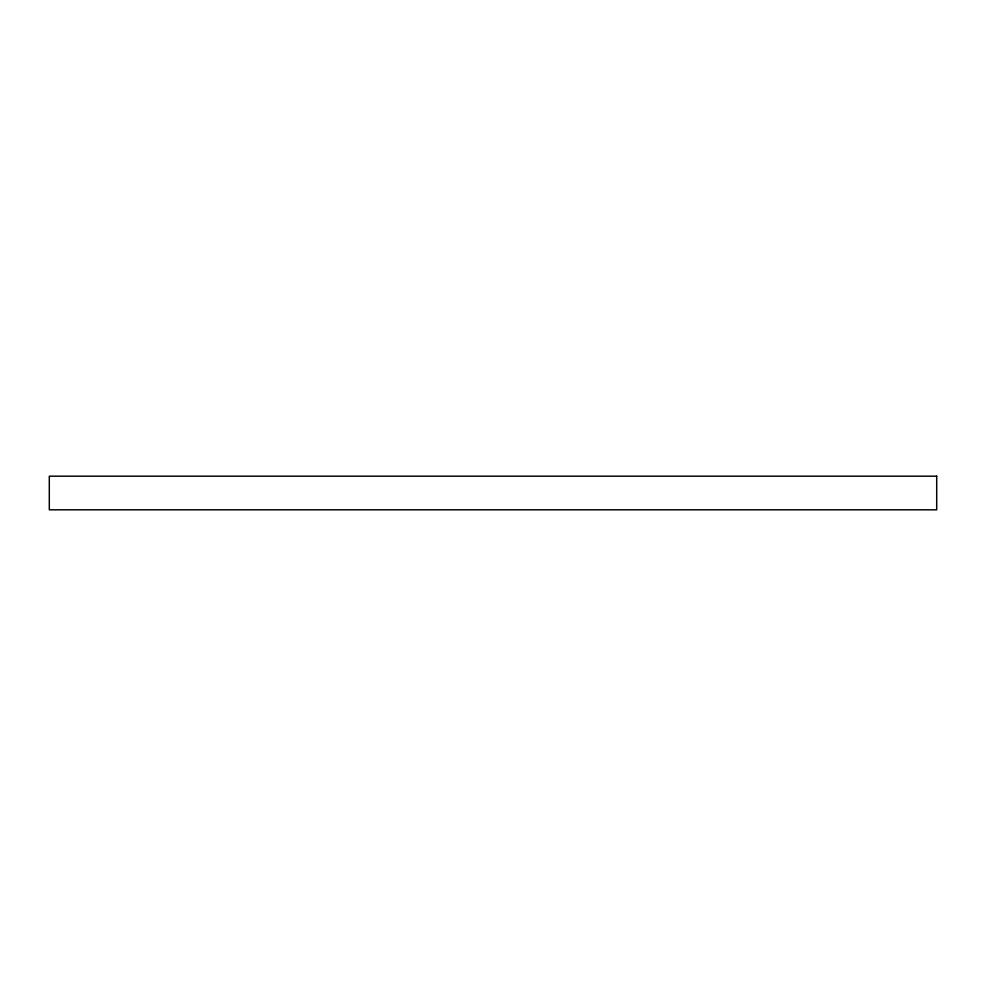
<?xml version="1.0" encoding="UTF-8"?>
<svg xmlns="http://www.w3.org/2000/svg" width="986" height="986" viewBox="0 0 986 986"><rect width="100%" height="100%" fill="white"/><g stroke="black" fill="none" stroke-linecap="round" stroke-linejoin="round"><path stroke-width="1.48" d="M936.7 476.189L49.3 476.189L49.3 509.811L936.7 509.811L936.7 476.189"/></g></svg>
